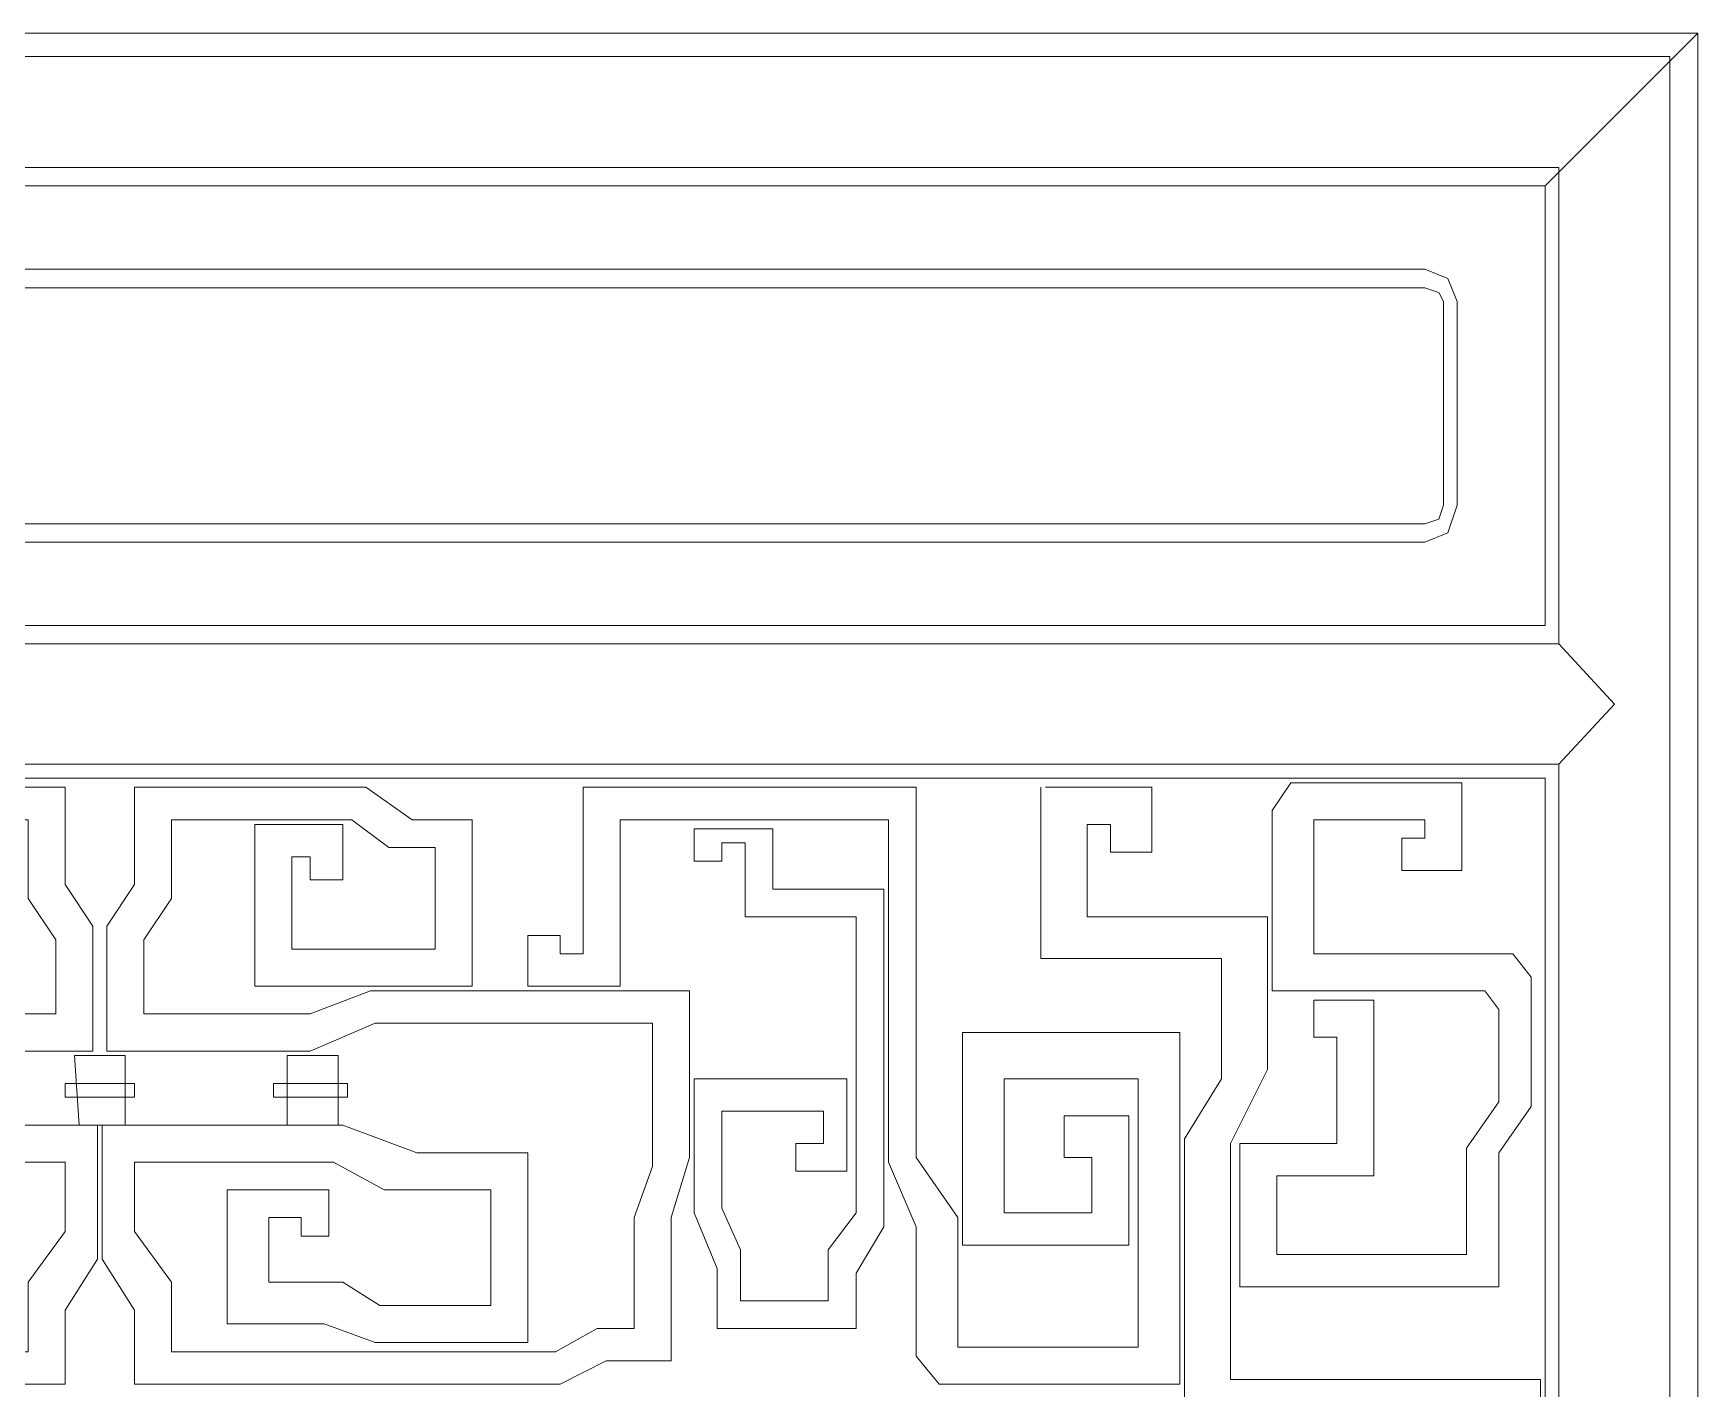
# Model space of a CAD drawing. Header units: centimetres. Extents: x -8.4 to 6.8, y -15.8 to 12.8.
# Drawn here: x -1.11 to 6.81, y 6.33 to 12.78 of the extents above; entities that cross this region are included whole.
import ezdxf

# ---------------------------------------------------------------- set-up
doc = ezdxf.new("R2010")
doc.units = ezdxf.units.CM
doc.header["$MEASUREMENT"] = 0
doc.layers.add('layer 1', color=7, linetype='Continuous')

msp = doc.modelspace()

# ---------------------------------------------------------------- linework, layer by layer
at = {"layer": 'layer 1', "color": 250, "lineweight": 0}
for points in [[(-8.38786, 12.7765), (-8.38786, 12.7765), (6.80927, 12.7765), (6.80927, 12.7765)], [(6.08351, 12.05074), (6.08351, 12.05074), (6.80927, 12.7765), (6.80927, 12.7765)], [(6.80927, -15.83616), (6.80927, -15.83616), (6.80927, 12.7765), (6.80927, 12.7765)], [(-8.25588, 12.66656), (-8.25588, 12.66656), (6.67729, 12.66656), (6.67729, 12.66656)], [(6.67729, -15.70418), (6.67729, -15.70418), (6.67729, 12.66656), (6.67729, 12.66656)], [(-7.72795, 12.13891), (-7.72795, 12.13891), (6.14936, 12.13891), (6.14936, 12.13891)], [(6.14936, 9.87346), (6.14936, 9.87346), (6.14936, 12.13891), (6.14936, 12.13891)], [(-7.6621, 12.05074), (-7.6621, 12.05074), (6.08351, 12.05074), (6.08351, 12.05074)], [(6.08351, 9.96135), (6.08351, 9.96135), (6.08351, 12.05074), (6.08351, 12.05074)], [(5.5115, 11.65507), (5.5115, 11.65507), (-7.09037, 11.65507), (-7.09037, 11.65507)], [(5.5115, 11.5669), (5.5115, 11.5669), (-7.09037, 11.5669), (-7.09037, 11.5669)], [(5.59967, 10.53337), (5.59967, 10.53337), (5.59967, 11.50105), (5.59967, 11.50105)], [(5.66552, 10.53337), (5.66552, 10.53337), (5.66552, 11.50105), (5.66552, 11.50105)], [(-7.09037, 10.44519), (-7.09037, 10.44519), (5.5115, 10.44519), (5.5115, 10.44519)], [(-7.09037, 10.3573), (-7.09037, 10.3573), (5.5115, 10.3573), (5.5115, 10.3573)], [(-7.6621, 9.96135), (-7.6621, 9.96135), (6.08351, 9.96135), (6.08351, 9.96135)], [(-7.72795, 9.87346), (-7.72795, 9.87346), (6.14936, 9.87346), (6.14936, 9.87346)], [(-7.72795, 9.30173), (-7.72795, 9.30173), (6.14936, 9.30173), (6.14936, 9.30173)], [(6.14936, -12.36111), (6.14936, -12.36111), (6.14936, 9.30173), (6.14936, 9.30173)], [(-7.6621, 9.2356), (-7.6621, 9.2356), (6.08351, 9.2356), (6.08351, 9.2356)], [(6.08351, -12.27321), (6.08351, -12.27321), (6.08351, 9.2356), (6.08351, 9.2356)], [(-0.66848, 7.91606), (-0.66848, 7.91606), (-0.9104, 7.91606), (-0.9104, 7.91606)], [(-0.9104, 7.91606), (-0.9104, 7.91606), (-0.88835, 7.58625), (-0.88835, 7.58625)], [(-0.66848, 7.58625), (-0.66848, 7.58625), (-0.66848, 7.91606), (-0.66848, 7.91606)], [(0.34329, 7.91606), (0.34329, 7.91606), (0.10137, 7.91606), (0.10137, 7.91606)], [(0.10137, 7.91606), (0.10137, 7.91606), (0.10137, 7.58625), (0.10137, 7.58625)], [(0.34329, 7.58625), (0.34329, 7.58625), (0.34329, 7.91606), (0.34329, 7.91606)], [(-0.88835, 7.58625), (-0.88835, 7.58625), (-0.66848, 7.58625), (-0.66848, 7.58625)], [(0.10137, 7.58625), (0.10137, 7.58625), (0.34329, 7.58625), (0.34329, 7.58625)]]:
    msp.add_open_spline(points, degree=3, dxfattribs=at)
for points, knots in [([(5.66552, 11.50105), (5.66552, 11.50105), (5.62172, 11.61099), (5.62172, 11.61099), (5.62172, 11.61099), (5.62172, 11.61099), (5.5115, 11.65507), (5.5115, 11.65507)], [0, 0, 0, 0, 0.5, 0.5, 0.5, 0.5, 1, 1, 1, 1]), ([(5.59967, 11.50105), (5.59967, 11.50105), (5.57763, 11.54485), (5.57763, 11.54485), (5.57763, 11.54485), (5.57763, 11.54485), (5.5115, 11.5669), (5.5115, 11.5669)], [0, 0, 0, 0, 0.5, 0.5, 0.5, 0.5, 1, 1, 1, 1]), ([(5.5115, 10.3573), (5.5115, 10.3573), (5.62172, 10.40139), (5.62172, 10.40139), (5.62172, 10.40139), (5.62172, 10.40139), (5.66552, 10.53337), (5.66552, 10.53337)], [0, 0, 0, 0, 0.5, 0.5, 0.5, 0.5, 1, 1, 1, 1]), ([(5.5115, 10.44519), (5.5115, 10.44519), (5.57763, 10.46724), (5.57763, 10.46724), (5.57763, 10.46724), (5.57763, 10.46724), (5.59967, 10.53337), (5.59967, 10.53337)], [0, 0, 0, 0, 0.5, 0.5, 0.5, 0.5, 1, 1, 1, 1]), ([(6.14936, 9.87346), (6.14936, 9.87346), (6.41333, 9.58774), (6.41333, 9.58774), (6.41333, 9.58774), (6.41333, 9.58774), (6.14936, 9.30173), (6.14936, 9.30173)], [0, 0, 0, 0, 0.5, 0.5, 0.5, 0.5, 1, 1, 1, 1]), ([(-1.89984, 7.41046), (-1.89984, 7.41046), (-2.14176, 7.27848), (-2.14176, 7.27848), (-2.14176, 7.27848), (-2.14176, 7.27848), (-2.64764, 7.27848), (-2.64764, 7.27848), (-2.64764, 7.27848), (-2.64764, 7.27848), (-2.64764, 6.7285), (-2.64764, 6.7285), (-2.64764, 6.7285), (-2.64764, 6.7285), (-2.12, 6.7285), (-2.12, 6.7285), (-2.12, 6.7285), (-2.12, 6.7285), (-1.94393, 6.83844), (-1.94393, 6.83844), (-1.94393, 6.83844), (-1.94393, 6.83844), (-1.59207, 6.83844), (-1.59207, 6.83844), (-1.59207, 6.83844), (-1.59207, 6.83844), (-1.59207, 7.14649), (-1.59207, 7.14649), (-1.59207, 7.14649), (-1.59207, 7.14649), (-1.74609, 7.14649), (-1.74609, 7.14649), (-1.74609, 7.14649), (-1.74609, 7.14649), (-1.74609, 7.05832), (-1.74609, 7.05832), (-1.74609, 7.05832), (-1.74609, 7.05832), (-1.87808, 7.05832), (-1.87808, 7.05832), (-1.87808, 7.05832), (-1.87808, 7.05832), (-1.87808, 7.27848), (-1.87808, 7.27848), (-1.87808, 7.27848), (-1.87808, 7.27848), (-1.39424, 7.27848), (-1.39424, 7.27848), (-1.39424, 7.27848), (-1.39424, 7.27848), (-1.39424, 6.64061), (-1.39424, 6.64061), (-1.39424, 6.64061), (-1.39424, 6.64061), (-1.85603, 6.64061), (-1.85603, 6.64061), (-1.85603, 6.64061), (-1.85603, 6.64061), (-2.09795, 6.55272), (-2.09795, 6.55272), (-2.09795, 6.55272), (-2.09795, 6.55272), (-2.82371, 6.55272), (-2.82371, 6.55272), (-2.82371, 6.55272), (-2.82371, 6.55272), (-2.82371, 7.45426), (-2.82371, 7.45426), (-2.82371, 7.45426), (-2.82371, 7.45426), (-2.29578, 7.45426), (-2.29578, 7.45426), (-2.29578, 7.45426), (-2.29578, 7.45426), (-1.94393, 7.58625), (-1.94393, 7.58625), (-1.94393, 7.58625), (-1.94393, 7.58625), (-0.80046, 7.58625), (-0.80046, 7.58625), (-0.80046, 7.58625), (-0.80046, 7.58625), (-0.80046, 6.94838), (-0.80046, 6.94838), (-0.80046, 6.94838), (-0.80046, 6.94838), (-0.9542, 6.70646), (-0.9542, 6.70646), (-0.9542, 6.70646), (-0.9542, 6.70646), (-0.9542, 6.3546), (-0.9542, 6.3546), (-0.9542, 6.3546), (-0.9542, 6.3546), (-2.97774, 6.3546), (-2.97774, 6.3546), (-2.97774, 6.3546), (-2.97774, 6.3546), (-3.19761, 6.46454), (-3.19761, 6.46454), (-3.19761, 6.46454), (-3.19761, 6.46454), (-3.50538, 6.46454), (-3.50538, 6.46454), (-3.50538, 6.46454), (-3.50538, 6.46454), (-3.50538, 7.14649), (-3.50538, 7.14649), (-3.50538, 7.14649), (-3.50538, 7.14649), (-3.59327, 7.43222), (-3.59327, 7.43222), (-3.59327, 7.43222), (-3.59327, 7.43222), (-3.59327, 8.22411), (-3.59327, 8.22411), (-3.59327, 8.22411), (-3.59327, 8.22411), (-2.07591, 8.22411), (-2.07591, 8.22411), (-2.07591, 8.22411), (-2.07591, 8.22411), (-1.76814, 8.11417), (-1.76814, 8.11417), (-1.76814, 8.11417), (-1.76814, 8.11417), (-0.99829, 8.11417), (-0.99829, 8.11417), (-0.99829, 8.11417), (-0.99829, 8.11417), (-0.99829, 8.46603), (-0.99829, 8.46603), (-0.99829, 8.46603), (-0.99829, 8.46603), (-1.13027, 8.66386), (-1.13027, 8.66386), (-1.13027, 8.66386), (-1.13027, 8.66386), (-1.13027, 9.03776), (-1.13027, 9.03776), (-1.13027, 9.03776), (-1.13027, 9.03776), (-1.98801, 9.03776), (-1.98801, 9.03776), (-1.98801, 9.03776), (-1.98801, 9.03776), (-2.1638, 8.90578), (-2.1638, 8.90578), (-2.1638, 8.90578), (-2.1638, 8.90578), (-2.38368, 8.90578), (-2.38368, 8.90578), (-2.38368, 8.90578), (-2.38368, 8.90578), (-2.38368, 8.42194), (-2.38368, 8.42194), (-2.38368, 8.42194), (-2.38368, 8.42194), (-1.70201, 8.42194), (-1.70201, 8.42194), (-1.70201, 8.42194), (-1.70201, 8.42194), (-1.70201, 8.86198), (-1.70201, 8.86198), (-1.70201, 8.86198), (-1.70201, 8.86198), (-1.7899, 8.86198), (-1.7899, 8.86198), (-1.7899, 8.86198), (-1.7899, 8.86198), (-1.7899, 8.75176), (-1.7899, 8.75176), (-1.7899, 8.75176), (-1.7899, 8.75176), (-1.94393, 8.75176), (-1.94393, 8.75176), (-1.94393, 8.75176), (-1.94393, 8.75176), (-1.94393, 9.01572), (-1.94393, 9.01572), (-1.94393, 9.01572), (-1.94393, 9.01572), (-1.52622, 9.01572), (-1.52622, 9.01572), (-1.52622, 9.01572), (-1.52622, 9.01572), (-1.52622, 8.24616), (-1.52622, 8.24616), (-1.52622, 8.24616), (-1.52622, 8.24616), (-2.55975, 8.24616), (-2.55975, 8.24616), (-2.55975, 8.24616), (-2.55975, 8.24616), (-2.55975, 9.03776), (-2.55975, 9.03776), (-2.55975, 9.03776), (-2.55975, 9.03776), (-2.27374, 9.03776), (-2.27374, 9.03776), (-2.27374, 9.03776), (-2.27374, 9.03776), (-2.05386, 9.19179), (-2.05386, 9.19179), (-2.05386, 9.19179), (-2.05386, 9.19179), (-0.9542, 9.19179), (-0.9542, 9.19179), (-0.9542, 9.19179), (-0.9542, 9.19179), (-0.9542, 8.72999), (-0.9542, 8.72999), (-0.9542, 8.72999), (-0.9542, 8.72999), (-0.82222, 8.53188), (-0.82222, 8.53188), (-0.82222, 8.53188), (-0.82222, 8.53188), (-0.82222, 7.9381), (-0.82222, 7.9381), (-0.82222, 7.9381), (-0.82222, 7.9381), (-1.7899, 7.9381), (-1.7899, 7.9381), (-1.7899, 7.9381), (-1.7899, 7.9381), (-2.09795, 8.07009), (-2.09795, 8.07009), (-2.09795, 8.07009), (-2.09795, 8.07009), (-3.41749, 8.07009), (-3.41749, 8.07009), (-3.41749, 8.07009), (-3.41749, 8.07009), (-3.41749, 7.38841), (-3.41749, 7.38841), (-3.41749, 7.38841), (-3.41749, 7.38841), (-3.32959, 7.14649), (-3.32959, 7.14649), (-3.32959, 7.14649), (-3.32959, 7.14649), (-3.32959, 6.61857), (-3.32959, 6.61857), (-3.32959, 6.61857), (-3.32959, 6.61857), (-3.13148, 6.61857), (-3.13148, 6.61857), (-3.13148, 6.61857), (-3.13148, 6.61857), (-2.95569, 6.50863), (-2.95569, 6.50863), (-2.95569, 6.50863), (-2.95569, 6.50863), (-1.13027, 6.50863), (-1.13027, 6.50863), (-1.13027, 6.50863), (-1.13027, 6.50863), (-1.13027, 6.83844), (-1.13027, 6.83844), (-1.13027, 6.83844), (-1.13027, 6.83844), (-0.9542, 7.08036), (-0.9542, 7.08036), (-0.9542, 7.08036), (-0.9542, 7.08036), (-0.9542, 7.41046), (-0.9542, 7.41046), (-0.9542, 7.41046), (-0.9542, 7.41046), (-1.89984, 7.41046), (-1.89984, 7.41046)], [0, 0, 0, 0, 0.0147059, 0.0147059, 0.0147059, 0.0147059, 0.0294118, 0.0294118, 0.0294118, 0.0294118, 0.0441176, 0.0441176, 0.0441176, 0.0441176, 0.0588235, 0.0588235, 0.0588235, 0.0588235, 0.0735294, 0.0735294, 0.0735294, 0.0735294, 0.0882353, 0.0882353, 0.0882353, 0.0882353, 0.1029412, 0.1029412, 0.1029412, 0.1029412, 0.1176471, 0.1176471, 0.1176471, 0.1176471, 0.1323529, 0.1323529, 0.1323529, 0.1323529, 0.1470588, 0.1470588, 0.1470588, 0.1470588, 0.1617647, 0.1617647, 0.1617647, 0.1617647, 0.1764706, 0.1764706, 0.1764706, 0.1764706, 0.1911765, 0.1911765, 0.1911765, 0.1911765, 0.2058824, 0.2058824, 0.2058824, 0.2058824, 0.2205882, 0.2205882, 0.2205882, 0.2205882, 0.2352941, 0.2352941, 0.2352941, 0.2352941, 0.25, 0.25, 0.25, 0.25, 0.2647059, 0.2647059, 0.2647059, 0.2647059, 0.2794118, 0.2794118, 0.2794118, 0.2794118, 0.2941176, 0.2941176, 0.2941176, 0.2941176, 0.3088235, 0.3088235, 0.3088235, 0.3088235, 0.3235294, 0.3235294, 0.3235294, 0.3235294, 0.3382353, 0.3382353, 0.3382353, 0.3382353, 0.3529412, 0.3529412, 0.3529412, 0.3529412, 0.3676471, 0.3676471, 0.3676471, 0.3676471, 0.3823529, 0.3823529, 0.3823529, 0.3823529, 0.3970588, 0.3970588, 0.3970588, 0.3970588, 0.4117647, 0.4117647, 0.4117647, 0.4117647, 0.4264706, 0.4264706, 0.4264706, 0.4264706, 0.4411765, 0.4411765, 0.4411765, 0.4411765, 0.4558824, 0.4558824, 0.4558824, 0.4558824, 0.4705882, 0.4705882, 0.4705882, 0.4705882, 0.4852941, 0.4852941, 0.4852941, 0.4852941, 0.5, 0.5, 0.5, 0.5, 0.5147059, 0.5147059, 0.5147059, 0.5147059, 0.5294118, 0.5294118, 0.5294118, 0.5294118, 0.5441176, 0.5441176, 0.5441176, 0.5441176, 0.5588235, 0.5588235, 0.5588235, 0.5588235, 0.5735294, 0.5735294, 0.5735294, 0.5735294, 0.5882353, 0.5882353, 0.5882353, 0.5882353, 0.6029412, 0.6029412, 0.6029412, 0.6029412, 0.6176471, 0.6176471, 0.6176471, 0.6176471, 0.6323529, 0.6323529, 0.6323529, 0.6323529, 0.6470588, 0.6470588, 0.6470588, 0.6470588, 0.6617647, 0.6617647, 0.6617647, 0.6617647, 0.6764706, 0.6764706, 0.6764706, 0.6764706, 0.6911765, 0.6911765, 0.6911765, 0.6911765, 0.7058824, 0.7058824, 0.7058824, 0.7058824, 0.7205882, 0.7205882, 0.7205882, 0.7205882, 0.7352941, 0.7352941, 0.7352941, 0.7352941, 0.75, 0.75, 0.75, 0.75, 0.7647059, 0.7647059, 0.7647059, 0.7647059, 0.7794118, 0.7794118, 0.7794118, 0.7794118, 0.7941176, 0.7941176, 0.7941176, 0.7941176, 0.8088235, 0.8088235, 0.8088235, 0.8088235, 0.8235294, 0.8235294, 0.8235294, 0.8235294, 0.8382353, 0.8382353, 0.8382353, 0.8382353, 0.8529412, 0.8529412, 0.8529412, 0.8529412, 0.8676471, 0.8676471, 0.8676471, 0.8676471, 0.8823529, 0.8823529, 0.8823529, 0.8823529, 0.8970588, 0.8970588, 0.8970588, 0.8970588, 0.9117647, 0.9117647, 0.9117647, 0.9117647, 0.9264706, 0.9264706, 0.9264706, 0.9264706, 0.9411765, 0.9411765, 0.9411765, 0.9411765, 0.9558824, 0.9558824, 0.9558824, 0.9558824, 0.9705882, 0.9705882, 0.9705882, 0.9705882, 0.9852941, 0.9852941, 0.9852941, 0.9852941, 1, 1, 1, 1]), ([(0.32125, 7.41046), (0.32125, 7.41046), (0.56317, 7.27848), (0.56317, 7.27848), (0.56317, 7.27848), (0.56317, 7.27848), (1.06905, 7.27848), (1.06905, 7.27848), (1.06905, 7.27848), (1.06905, 7.27848), (1.06905, 6.7285), (1.06905, 6.7285), (1.06905, 6.7285), (1.06905, 6.7285), (0.54112, 6.7285), (0.54112, 6.7285), (0.54112, 6.7285), (0.54112, 6.7285), (0.36533, 6.83844), (0.36533, 6.83844), (0.36533, 6.83844), (0.36533, 6.83844), (0.01348, 6.83844), (0.01348, 6.83844), (0.01348, 6.83844), (0.01348, 6.83844), (0.01348, 7.14649), (0.01348, 7.14649), (0.01348, 7.14649), (0.01348, 7.14649), (0.1675, 7.14649), (0.1675, 7.14649), (0.1675, 7.14649), (0.1675, 7.14649), (0.1675, 7.05832), (0.1675, 7.05832), (0.1675, 7.05832), (0.1675, 7.05832), (0.2992, 7.05832), (0.2992, 7.05832), (0.2992, 7.05832), (0.2992, 7.05832), (0.2992, 7.27848), (0.2992, 7.27848), (0.2992, 7.27848), (0.2992, 7.27848), (-0.18464, 7.27848), (-0.18464, 7.27848), (-0.18464, 7.27848), (-0.18464, 7.27848), (-0.18464, 6.64061), (-0.18464, 6.64061), (-0.18464, 6.64061), (-0.18464, 6.64061), (0.27744, 6.64061), (0.27744, 6.64061), (0.27744, 6.64061), (0.27744, 6.64061), (0.51936, 6.55272), (0.51936, 6.55272), (0.51936, 6.55272), (0.51936, 6.55272), (1.24512, 6.55272), (1.24512, 6.55272), (1.24512, 6.55272), (1.24512, 6.55272), (1.24512, 7.45426), (1.24512, 7.45426), (1.24512, 7.45426), (1.24512, 7.45426), (0.71719, 7.45426), (0.71719, 7.45426), (0.71719, 7.45426), (0.71719, 7.45426), (0.36533, 7.58625), (0.36533, 7.58625), (0.36533, 7.58625), (0.36533, 7.58625), (-0.77842, 7.58625), (-0.77842, 7.58625), (-0.77842, 7.58625), (-0.77842, 7.58625), (-0.77842, 6.94838), (-0.77842, 6.94838), (-0.77842, 6.94838), (-0.77842, 6.94838), (-0.62439, 6.70646), (-0.62439, 6.70646), (-0.62439, 6.70646), (-0.62439, 6.70646), (-0.62439, 6.3546), (-0.62439, 6.3546), (-0.62439, 6.3546), (-0.62439, 6.3546), (1.39886, 6.3546), (1.39886, 6.3546), (1.39886, 6.3546), (1.39886, 6.3546), (1.61902, 6.46454), (1.61902, 6.46454), (1.61902, 6.46454), (1.61902, 6.46454), (1.92679, 6.46454), (1.92679, 6.46454), (1.92679, 6.46454), (1.92679, 6.46454), (1.92679, 7.14649), (1.92679, 7.14649), (1.92679, 7.14649), (1.92679, 7.14649), (2.01468, 7.43222), (2.01468, 7.43222), (2.01468, 7.43222), (2.01468, 7.43222), (2.01468, 8.22411), (2.01468, 8.22411), (2.01468, 8.22411), (2.01468, 8.22411), (0.49732, 8.22411), (0.49732, 8.22411), (0.49732, 8.22411), (0.49732, 8.22411), (0.21131, 8.11417), (0.21131, 8.11417), (0.21131, 8.11417), (0.21131, 8.11417), (-0.5803, 8.11417), (-0.5803, 8.11417), (-0.5803, 8.11417), (-0.5803, 8.11417), (-0.5803, 8.46603), (-0.5803, 8.46603), (-0.5803, 8.46603), (-0.5803, 8.46603), (-0.44832, 8.66386), (-0.44832, 8.66386), (-0.44832, 8.66386), (-0.44832, 8.66386), (-0.44832, 9.03776), (-0.44832, 9.03776), (-0.44832, 9.03776), (-0.44832, 9.03776), (0.40942, 9.03776), (0.40942, 9.03776), (0.40942, 9.03776), (0.40942, 9.03776), (0.58521, 8.90578), (0.58521, 8.90578), (0.58521, 8.90578), (0.58521, 8.90578), (0.80508, 8.90578), (0.80508, 8.90578), (0.80508, 8.90578), (0.80508, 8.90578), (0.80508, 8.42194), (0.80508, 8.42194), (0.80508, 8.42194), (0.80508, 8.42194), (0.12341, 8.42194), (0.12341, 8.42194), (0.12341, 8.42194), (0.12341, 8.42194), (0.12341, 8.86198), (0.12341, 8.86198), (0.12341, 8.86198), (0.12341, 8.86198), (0.21131, 8.86198), (0.21131, 8.86198), (0.21131, 8.86198), (0.21131, 8.86198), (0.21131, 8.75176), (0.21131, 8.75176), (0.21131, 8.75176), (0.21131, 8.75176), (0.36533, 8.75176), (0.36533, 8.75176), (0.36533, 8.75176), (0.36533, 8.75176), (0.36533, 9.01572), (0.36533, 9.01572), (0.36533, 9.01572), (0.36533, 9.01572), (-0.05266, 9.01572), (-0.05266, 9.01572), (-0.05266, 9.01572), (-0.05266, 9.01572), (-0.05266, 8.24616), (-0.05266, 8.24616), (-0.05266, 8.24616), (-0.05266, 8.24616), (0.98115, 8.24616), (0.98115, 8.24616), (0.98115, 8.24616), (0.98115, 8.24616), (0.98115, 9.03776), (0.98115, 9.03776), (0.98115, 9.03776), (0.98115, 9.03776), (0.69515, 9.03776), (0.69515, 9.03776), (0.69515, 9.03776), (0.69515, 9.03776), (0.47527, 9.19179), (0.47527, 9.19179), (0.47527, 9.19179), (0.47527, 9.19179), (-0.62439, 9.19179), (-0.62439, 9.19179), (-0.62439, 9.19179), (-0.62439, 9.19179), (-0.62439, 8.72999), (-0.62439, 8.72999), (-0.62439, 8.72999), (-0.62439, 8.72999), (-0.75637, 8.53188), (-0.75637, 8.53188), (-0.75637, 8.53188), (-0.75637, 8.53188), (-0.75637, 7.9381), (-0.75637, 7.9381), (-0.75637, 7.9381), (-0.75637, 7.9381), (0.21131, 7.9381), (0.21131, 7.9381), (0.21131, 7.9381), (0.21131, 7.9381), (0.51936, 8.07009), (0.51936, 8.07009), (0.51936, 8.07009), (0.51936, 8.07009), (1.8389, 8.07009), (1.8389, 8.07009), (1.8389, 8.07009), (1.8389, 8.07009), (1.8389, 7.38841), (1.8389, 7.38841), (1.8389, 7.38841), (1.8389, 7.38841), (1.75072, 7.14649), (1.75072, 7.14649), (1.75072, 7.14649), (1.75072, 7.14649), (1.75072, 6.61857), (1.75072, 6.61857), (1.75072, 6.61857), (1.75072, 6.61857), (1.57493, 6.61857), (1.57493, 6.61857), (1.57493, 6.61857), (1.57493, 6.61857), (1.3771, 6.50863), (1.3771, 6.50863), (1.3771, 6.50863), (1.3771, 6.50863), (-0.44832, 6.50863), (-0.44832, 6.50863), (-0.44832, 6.50863), (-0.44832, 6.50863), (-0.44832, 6.83844), (-0.44832, 6.83844), (-0.44832, 6.83844), (-0.44832, 6.83844), (-0.62439, 7.08036), (-0.62439, 7.08036), (-0.62439, 7.08036), (-0.62439, 7.08036), (-0.62439, 7.41046), (-0.62439, 7.41046), (-0.62439, 7.41046), (-0.62439, 7.41046), (0.32125, 7.41046), (0.32125, 7.41046)], [0, 0, 0, 0, 0.0147059, 0.0147059, 0.0147059, 0.0147059, 0.0294118, 0.0294118, 0.0294118, 0.0294118, 0.0441176, 0.0441176, 0.0441176, 0.0441176, 0.0588235, 0.0588235, 0.0588235, 0.0588235, 0.0735294, 0.0735294, 0.0735294, 0.0735294, 0.0882353, 0.0882353, 0.0882353, 0.0882353, 0.1029412, 0.1029412, 0.1029412, 0.1029412, 0.1176471, 0.1176471, 0.1176471, 0.1176471, 0.1323529, 0.1323529, 0.1323529, 0.1323529, 0.1470588, 0.1470588, 0.1470588, 0.1470588, 0.1617647, 0.1617647, 0.1617647, 0.1617647, 0.1764706, 0.1764706, 0.1764706, 0.1764706, 0.1911765, 0.1911765, 0.1911765, 0.1911765, 0.2058824, 0.2058824, 0.2058824, 0.2058824, 0.2205882, 0.2205882, 0.2205882, 0.2205882, 0.2352941, 0.2352941, 0.2352941, 0.2352941, 0.25, 0.25, 0.25, 0.25, 0.2647059, 0.2647059, 0.2647059, 0.2647059, 0.2794118, 0.2794118, 0.2794118, 0.2794118, 0.2941176, 0.2941176, 0.2941176, 0.2941176, 0.3088235, 0.3088235, 0.3088235, 0.3088235, 0.3235294, 0.3235294, 0.3235294, 0.3235294, 0.3382353, 0.3382353, 0.3382353, 0.3382353, 0.3529412, 0.3529412, 0.3529412, 0.3529412, 0.3676471, 0.3676471, 0.3676471, 0.3676471, 0.3823529, 0.3823529, 0.3823529, 0.3823529, 0.3970588, 0.3970588, 0.3970588, 0.3970588, 0.4117647, 0.4117647, 0.4117647, 0.4117647, 0.4264706, 0.4264706, 0.4264706, 0.4264706, 0.4411765, 0.4411765, 0.4411765, 0.4411765, 0.4558824, 0.4558824, 0.4558824, 0.4558824, 0.4705882, 0.4705882, 0.4705882, 0.4705882, 0.4852941, 0.4852941, 0.4852941, 0.4852941, 0.5, 0.5, 0.5, 0.5, 0.5147059, 0.5147059, 0.5147059, 0.5147059, 0.5294118, 0.5294118, 0.5294118, 0.5294118, 0.5441176, 0.5441176, 0.5441176, 0.5441176, 0.5588235, 0.5588235, 0.5588235, 0.5588235, 0.5735294, 0.5735294, 0.5735294, 0.5735294, 0.5882353, 0.5882353, 0.5882353, 0.5882353, 0.6029412, 0.6029412, 0.6029412, 0.6029412, 0.6176471, 0.6176471, 0.6176471, 0.6176471, 0.6323529, 0.6323529, 0.6323529, 0.6323529, 0.6470588, 0.6470588, 0.6470588, 0.6470588, 0.6617647, 0.6617647, 0.6617647, 0.6617647, 0.6764706, 0.6764706, 0.6764706, 0.6764706, 0.6911765, 0.6911765, 0.6911765, 0.6911765, 0.7058824, 0.7058824, 0.7058824, 0.7058824, 0.7205882, 0.7205882, 0.7205882, 0.7205882, 0.7352941, 0.7352941, 0.7352941, 0.7352941, 0.75, 0.75, 0.75, 0.75, 0.7647059, 0.7647059, 0.7647059, 0.7647059, 0.7794118, 0.7794118, 0.7794118, 0.7794118, 0.7941176, 0.7941176, 0.7941176, 0.7941176, 0.8088235, 0.8088235, 0.8088235, 0.8088235, 0.8235294, 0.8235294, 0.8235294, 0.8235294, 0.8382353, 0.8382353, 0.8382353, 0.8382353, 0.8529412, 0.8529412, 0.8529412, 0.8529412, 0.8676471, 0.8676471, 0.8676471, 0.8676471, 0.8823529, 0.8823529, 0.8823529, 0.8823529, 0.8970588, 0.8970588, 0.8970588, 0.8970588, 0.9117647, 0.9117647, 0.9117647, 0.9117647, 0.9264706, 0.9264706, 0.9264706, 0.9264706, 0.9411765, 0.9411765, 0.9411765, 0.9411765, 0.9558824, 0.9558824, 0.9558824, 0.9558824, 0.9705882, 0.9705882, 0.9705882, 0.9705882, 0.9852941, 0.9852941, 0.9852941, 0.9852941, 1, 1, 1, 1]), ([(1.24512, 8.48807), (1.24512, 8.48807), (1.24512, 8.24616), (1.24512, 8.24616), (1.24512, 8.24616), (1.24512, 8.24616), (1.68487, 8.24616), (1.68487, 8.24616), (1.68487, 8.24616), (1.68487, 8.24616), (1.68487, 9.03776), (1.68487, 9.03776), (1.68487, 9.03776), (1.68487, 9.03776), (2.96032, 9.03776), (2.96032, 9.03776), (2.96032, 9.03776), (2.96032, 9.03776), (2.96032, 7.41046), (2.96032, 7.41046), (2.96032, 7.41046), (2.96032, 7.41046), (3.0923, 7.10241), (3.0923, 7.10241), (3.0923, 7.10241), (3.0923, 7.10241), (3.0923, 6.48659), (3.0923, 6.48659), (3.0923, 6.48659), (3.0923, 6.48659), (3.20224, 6.3546), (3.20224, 6.3546), (3.20224, 6.3546), (3.20224, 6.3546), (4.34599, 6.3546), (4.34599, 6.3546), (4.34599, 6.3546), (4.34599, 6.3546), (4.34599, 8.026), (4.34599, 8.026), (4.34599, 8.026), (4.34599, 8.026), (3.31246, 8.026), (3.31246, 8.026), (3.31246, 8.026), (3.31246, 8.026), (3.31246, 7.01451), (3.31246, 7.01451), (3.31246, 7.01451), (3.31246, 7.01451), (4.10407, 7.01451), (4.10407, 7.01451), (4.10407, 7.01451), (4.10407, 7.01451), (4.10407, 7.63033), (4.10407, 7.63033), (4.10407, 7.63033), (4.10407, 7.63033), (3.7963, 7.63033), (3.7963, 7.63033), (3.7963, 7.63033), (3.7963, 7.63033), (3.7963, 7.43222), (3.7963, 7.43222), (3.7963, 7.43222), (3.7963, 7.43222), (3.928, 7.43222), (3.928, 7.43222), (3.928, 7.43222), (3.928, 7.43222), (3.928, 7.16854), (3.928, 7.16854), (3.928, 7.16854), (3.928, 7.16854), (3.51029, 7.16854), (3.51029, 7.16854), (3.51029, 7.16854), (3.51029, 7.16854), (3.51029, 7.80612), (3.51029, 7.80612), (3.51029, 7.80612), (3.51029, 7.80612), (4.14815, 7.80612), (4.14815, 7.80612), (4.14815, 7.80612), (4.14815, 7.80612), (4.14815, 6.53067), (4.14815, 6.53067), (4.14815, 6.53067), (4.14815, 6.53067), (3.29041, 6.53067), (3.29041, 6.53067), (3.29041, 6.53067), (3.29041, 6.53067), (3.29041, 7.14649), (3.29041, 7.14649), (3.29041, 7.14649), (3.29041, 7.14649), (3.0923, 7.43222), (3.0923, 7.43222), (3.0923, 7.43222), (3.0923, 7.43222), (3.0923, 9.19179), (3.0923, 9.19179), (3.0923, 9.19179), (3.0923, 9.19179), (1.5088, 9.19179), (1.5088, 9.19179), (1.5088, 9.19179), (1.5088, 9.19179), (1.5088, 8.3999), (1.5088, 8.3999), (1.5088, 8.3999), (1.5088, 8.3999), (1.39886, 8.3999), (1.39886, 8.3999), (1.39886, 8.3999), (1.39886, 8.3999), (1.39886, 8.48807), (1.39886, 8.48807), (1.39886, 8.48807), (1.39886, 8.48807), (1.24512, 8.48807), (1.24512, 8.48807)], [0, 0, 0, 0, 0.0322581, 0.0322581, 0.0322581, 0.0322581, 0.0645161, 0.0645161, 0.0645161, 0.0645161, 0.0967742, 0.0967742, 0.0967742, 0.0967742, 0.1290323, 0.1290323, 0.1290323, 0.1290323, 0.1612903, 0.1612903, 0.1612903, 0.1612903, 0.1935484, 0.1935484, 0.1935484, 0.1935484, 0.2258065, 0.2258065, 0.2258065, 0.2258065, 0.2580645, 0.2580645, 0.2580645, 0.2580645, 0.2903226, 0.2903226, 0.2903226, 0.2903226, 0.3225806, 0.3225806, 0.3225806, 0.3225806, 0.3548387, 0.3548387, 0.3548387, 0.3548387, 0.3870968, 0.3870968, 0.3870968, 0.3870968, 0.4193548, 0.4193548, 0.4193548, 0.4193548, 0.4516129, 0.4516129, 0.4516129, 0.4516129, 0.483871, 0.483871, 0.483871, 0.483871, 0.516129, 0.516129, 0.516129, 0.516129, 0.5483871, 0.5483871, 0.5483871, 0.5483871, 0.5806452, 0.5806452, 0.5806452, 0.5806452, 0.6129032, 0.6129032, 0.6129032, 0.6129032, 0.6451613, 0.6451613, 0.6451613, 0.6451613, 0.6774194, 0.6774194, 0.6774194, 0.6774194, 0.7096774, 0.7096774, 0.7096774, 0.7096774, 0.7419355, 0.7419355, 0.7419355, 0.7419355, 0.7741935, 0.7741935, 0.7741935, 0.7741935, 0.8064516, 0.8064516, 0.8064516, 0.8064516, 0.8387097, 0.8387097, 0.8387097, 0.8387097, 0.8709677, 0.8709677, 0.8709677, 0.8709677, 0.9032258, 0.9032258, 0.9032258, 0.9032258, 0.9354839, 0.9354839, 0.9354839, 0.9354839, 0.9677419, 0.9677419, 0.9677419, 0.9677419, 1, 1, 1, 1]), ([(3.68608, 9.19179), (3.68608, 9.19179), (3.68608, 8.37814), (3.68608, 8.37814), (3.68608, 8.37814), (3.68608, 8.37814), (4.54382, 8.37814), (4.54382, 8.37814), (4.54382, 8.37814), (4.54382, 8.37814), (4.54382, 7.80612), (4.54382, 7.80612), (4.54382, 7.80612), (4.54382, 7.80612), (4.36803, 7.5204), (4.36803, 7.5204), (4.36803, 7.5204), (4.36803, 7.5204), (4.36803, 6.17882), (4.36803, 6.17882), (4.36803, 6.17882), (4.36803, 6.17882), (5.86364, 6.17882), (5.86364, 6.17882), (5.86364, 6.17882), (5.86364, 6.17882), (5.86364, 5.91485), (5.86364, 5.91485), (5.86364, 5.91485), (5.86364, 5.91485), (5.73165, 5.67293), (5.73165, 5.67293), (5.73165, 5.67293), (5.73165, 5.67293), (5.73165, 5.32107), (5.73165, 5.32107), (5.73165, 5.32107), (5.73165, 5.32107), (5.59967, 5.32107), (5.59967, 5.32107), (5.59967, 5.32107), (5.59967, 5.32107), (5.59967, 5.54095), (5.59967, 5.54095), (5.59967, 5.54095), (5.59967, 5.54095), (5.3798, 5.54095), (5.3798, 5.54095), (5.3798, 5.54095), (5.3798, 5.54095), (5.3798, 5.07916), (5.3798, 5.07916), (5.3798, 5.07916), (5.3798, 5.07916), (5.92949, 5.07916), (5.92949, 5.07916), (5.92949, 5.07916), (5.92949, 5.07916), (5.92949, 5.6068), (5.92949, 5.6068), (5.92949, 5.6068), (5.92949, 5.6068), (6.06147, 5.91485), (6.06147, 5.91485), (6.06147, 5.91485), (6.06147, 5.91485), (6.06147, 6.37665), (6.06147, 6.37665), (6.06147, 6.37665), (6.06147, 6.37665), (4.58791, 6.37665), (4.58791, 6.37665), (4.58791, 6.37665), (4.58791, 6.37665), (4.58791, 7.49835), (4.58791, 7.49835), (4.58791, 7.49835), (4.58791, 7.49835), (4.76398, 7.85021), (4.76398, 7.85021), (4.76398, 7.85021), (4.76398, 7.85021), (4.76398, 8.57597), (4.76398, 8.57597), (4.76398, 8.57597), (4.76398, 8.57597), (3.90624, 8.57597), (3.90624, 8.57597), (3.90624, 8.57597), (3.90624, 8.57597), (3.90624, 9.01572), (3.90624, 9.01572), (3.90624, 9.01572), (3.90624, 9.01572), (4.01617, 9.01572), (4.01617, 9.01572), (4.01617, 9.01572), (4.01617, 9.01572), (4.01617, 8.88374), (4.01617, 8.88374), (4.01617, 8.88374), (4.01617, 8.88374), (4.214, 8.88374), (4.214, 8.88374), (4.214, 8.88374), (4.214, 8.88374), (4.214, 9.19179), (4.214, 9.19179), (4.214, 9.19179), (4.214, 9.19179), (3.70812, 9.19179), (3.70812, 9.19179)], [0, 0, 0, 0, 0.0357143, 0.0357143, 0.0357143, 0.0357143, 0.0714286, 0.0714286, 0.0714286, 0.0714286, 0.1071429, 0.1071429, 0.1071429, 0.1071429, 0.1428571, 0.1428571, 0.1428571, 0.1428571, 0.1785714, 0.1785714, 0.1785714, 0.1785714, 0.2142857, 0.2142857, 0.2142857, 0.2142857, 0.25, 0.25, 0.25, 0.25, 0.2857143, 0.2857143, 0.2857143, 0.2857143, 0.3214286, 0.3214286, 0.3214286, 0.3214286, 0.3571429, 0.3571429, 0.3571429, 0.3571429, 0.3928571, 0.3928571, 0.3928571, 0.3928571, 0.4285714, 0.4285714, 0.4285714, 0.4285714, 0.4642857, 0.4642857, 0.4642857, 0.4642857, 0.5, 0.5, 0.5, 0.5, 0.5357143, 0.5357143, 0.5357143, 0.5357143, 0.5714286, 0.5714286, 0.5714286, 0.5714286, 0.6071429, 0.6071429, 0.6071429, 0.6071429, 0.6428571, 0.6428571, 0.6428571, 0.6428571, 0.6785714, 0.6785714, 0.6785714, 0.6785714, 0.7142857, 0.7142857, 0.7142857, 0.7142857, 0.75, 0.75, 0.75, 0.75, 0.7857143, 0.7857143, 0.7857143, 0.7857143, 0.8214286, 0.8214286, 0.8214286, 0.8214286, 0.8571429, 0.8571429, 0.8571429, 0.8571429, 0.8928571, 0.8928571, 0.8928571, 0.8928571, 0.9285714, 0.9285714, 0.9285714, 0.9285714, 0.9642857, 0.9642857, 0.9642857, 0.9642857, 1, 1, 1, 1]), ([(4.63199, 7.49835), (4.63199, 7.49835), (4.63199, 6.8164), (4.63199, 6.8164), (4.63199, 6.8164), (4.63199, 6.8164), (5.86364, 6.8164), (5.86364, 6.8164), (5.86364, 6.8164), (5.86364, 6.8164), (5.86364, 7.45426), (5.86364, 7.45426), (5.86364, 7.45426), (5.86364, 7.45426), (6.01738, 7.67414), (6.01738, 7.67414), (6.01738, 7.67414), (6.01738, 7.67414), (6.01738, 8.28996), (6.01738, 8.28996), (6.01738, 8.28996), (6.01738, 8.28996), (5.92949, 8.3999), (5.92949, 8.3999), (5.92949, 8.3999), (5.92949, 8.3999), (4.98385, 8.3999), (4.98385, 8.3999), (4.98385, 8.3999), (4.98385, 8.3999), (4.98385, 9.03776), (4.98385, 9.03776), (4.98385, 9.03776), (4.98385, 9.03776), (5.5115, 9.03776), (5.5115, 9.03776), (5.5115, 9.03776), (5.5115, 9.03776), (5.5115, 8.94987), (5.5115, 8.94987), (5.5115, 8.94987), (5.5115, 8.94987), (5.40156, 8.94987), (5.40156, 8.94987), (5.40156, 8.94987), (5.40156, 8.94987), (5.40156, 8.79584), (5.40156, 8.79584), (5.40156, 8.79584), (5.40156, 8.79584), (5.68757, 8.79584), (5.68757, 8.79584), (5.68757, 8.79584), (5.68757, 8.79584), (5.68757, 9.21383), (5.68757, 9.21383), (5.68757, 9.21383), (5.68757, 9.21383), (4.87391, 9.21383), (4.87391, 9.21383), (4.87391, 9.21383), (4.87391, 9.21383), (4.78574, 9.08185), (4.78574, 9.08185), (4.78574, 9.08185), (4.78574, 9.08185), (4.78574, 8.22411), (4.78574, 8.22411), (4.78574, 8.22411), (4.78574, 8.22411), (5.7975, 8.22411), (5.7975, 8.22411), (5.7975, 8.22411), (5.7975, 8.22411), (5.86364, 8.13622), (5.86364, 8.13622), (5.86364, 8.13622), (5.86364, 8.13622), (5.86364, 7.69618), (5.86364, 7.69618), (5.86364, 7.69618), (5.86364, 7.69618), (5.70961, 7.47631), (5.70961, 7.47631), (5.70961, 7.47631), (5.70961, 7.47631), (5.70961, 6.97042), (5.70961, 6.97042), (5.70961, 6.97042), (5.70961, 6.97042), (4.80778, 6.97042), (4.80778, 6.97042), (4.80778, 6.97042), (4.80778, 6.97042), (4.80778, 7.34433), (4.80778, 7.34433), (4.80778, 7.34433), (4.80778, 7.34433), (5.26958, 7.34433), (5.26958, 7.34433), (5.26958, 7.34433), (5.26958, 7.34433), (5.26958, 8.18002), (5.26958, 8.18002), (5.26958, 8.18002), (5.26958, 8.18002), (4.98385, 8.18002), (4.98385, 8.18002), (4.98385, 8.18002), (4.98385, 8.18002), (4.98385, 8.00424), (4.98385, 8.00424), (4.98385, 8.00424), (4.98385, 8.00424), (5.09379, 8.00424), (5.09379, 8.00424), (5.09379, 8.00424), (5.09379, 8.00424), (5.09379, 7.49835), (5.09379, 7.49835), (5.09379, 7.49835), (5.09379, 7.49835), (4.63199, 7.49835), (4.63199, 7.49835)], [0, 0, 0, 0, 0.0322581, 0.0322581, 0.0322581, 0.0322581, 0.0645161, 0.0645161, 0.0645161, 0.0645161, 0.0967742, 0.0967742, 0.0967742, 0.0967742, 0.1290323, 0.1290323, 0.1290323, 0.1290323, 0.1612903, 0.1612903, 0.1612903, 0.1612903, 0.1935484, 0.1935484, 0.1935484, 0.1935484, 0.2258065, 0.2258065, 0.2258065, 0.2258065, 0.2580645, 0.2580645, 0.2580645, 0.2580645, 0.2903226, 0.2903226, 0.2903226, 0.2903226, 0.3225806, 0.3225806, 0.3225806, 0.3225806, 0.3548387, 0.3548387, 0.3548387, 0.3548387, 0.3870968, 0.3870968, 0.3870968, 0.3870968, 0.4193548, 0.4193548, 0.4193548, 0.4193548, 0.4516129, 0.4516129, 0.4516129, 0.4516129, 0.483871, 0.483871, 0.483871, 0.483871, 0.516129, 0.516129, 0.516129, 0.516129, 0.5483871, 0.5483871, 0.5483871, 0.5483871, 0.5806452, 0.5806452, 0.5806452, 0.5806452, 0.6129032, 0.6129032, 0.6129032, 0.6129032, 0.6451613, 0.6451613, 0.6451613, 0.6451613, 0.6774194, 0.6774194, 0.6774194, 0.6774194, 0.7096774, 0.7096774, 0.7096774, 0.7096774, 0.7419355, 0.7419355, 0.7419355, 0.7419355, 0.7741935, 0.7741935, 0.7741935, 0.7741935, 0.8064516, 0.8064516, 0.8064516, 0.8064516, 0.8387097, 0.8387097, 0.8387097, 0.8387097, 0.8709677, 0.8709677, 0.8709677, 0.8709677, 0.9032258, 0.9032258, 0.9032258, 0.9032258, 0.9354839, 0.9354839, 0.9354839, 0.9354839, 0.9677419, 0.9677419, 0.9677419, 0.9677419, 1, 1, 1, 1]), ([(2.03673, 8.99368), (2.03673, 8.99368), (2.03673, 8.83993), (2.03673, 8.83993), (2.03673, 8.83993), (2.03673, 8.83993), (2.16871, 8.83993), (2.16871, 8.83993), (2.16871, 8.83993), (2.16871, 8.83993), (2.16871, 8.92783), (2.16871, 8.92783), (2.16871, 8.92783), (2.16871, 8.92783), (2.27865, 8.92783), (2.27865, 8.92783), (2.27865, 8.92783), (2.27865, 8.92783), (2.27865, 8.57597), (2.27865, 8.57597), (2.27865, 8.57597), (2.27865, 8.57597), (2.80657, 8.57597), (2.80657, 8.57597), (2.80657, 8.57597), (2.80657, 8.57597), (2.80657, 7.16854), (2.80657, 7.16854), (2.80657, 7.16854), (2.80657, 7.16854), (2.67459, 6.99247), (2.67459, 6.99247), (2.67459, 6.99247), (2.67459, 6.99247), (2.67459, 6.75055), (2.67459, 6.75055), (2.67459, 6.75055), (2.67459, 6.75055), (2.2566, 6.75055), (2.2566, 6.75055), (2.2566, 6.75055), (2.2566, 6.75055), (2.2566, 6.99247), (2.2566, 6.99247), (2.2566, 6.99247), (2.2566, 6.99247), (2.16871, 7.1903), (2.16871, 7.1903), (2.16871, 7.1903), (2.16871, 7.1903), (2.16871, 7.65238), (2.16871, 7.65238), (2.16871, 7.65238), (2.16871, 7.65238), (2.65255, 7.65238), (2.65255, 7.65238), (2.65255, 7.65238), (2.65255, 7.65238), (2.65255, 7.49835), (2.65255, 7.49835), (2.65255, 7.49835), (2.65255, 7.49835), (2.52057, 7.49835), (2.52057, 7.49835), (2.52057, 7.49835), (2.52057, 7.49835), (2.52057, 7.36637), (2.52057, 7.36637), (2.52057, 7.36637), (2.52057, 7.36637), (2.76249, 7.36637), (2.76249, 7.36637), (2.76249, 7.36637), (2.76249, 7.36637), (2.76249, 7.80612), (2.76249, 7.80612), (2.76249, 7.80612), (2.76249, 7.80612), (2.03673, 7.80612), (2.03673, 7.80612), (2.03673, 7.80612), (2.03673, 7.80612), (2.03673, 7.16854), (2.03673, 7.16854), (2.03673, 7.16854), (2.03673, 7.16854), (2.14667, 6.90457), (2.14667, 6.90457), (2.14667, 6.90457), (2.14667, 6.90457), (2.14667, 6.61857), (2.14667, 6.61857), (2.14667, 6.61857), (2.14667, 6.61857), (2.80657, 6.61857), (2.80657, 6.61857), (2.80657, 6.61857), (2.80657, 6.61857), (2.80657, 6.88253), (2.80657, 6.88253), (2.80657, 6.88253), (2.80657, 6.88253), (2.93856, 7.10241), (2.93856, 7.10241), (2.93856, 7.10241), (2.93856, 7.10241), (2.93856, 8.70795), (2.93856, 8.70795), (2.93856, 8.70795), (2.93856, 8.70795), (2.41063, 8.70795), (2.41063, 8.70795), (2.41063, 8.70795), (2.41063, 8.70795), (2.41063, 8.99368), (2.41063, 8.99368), (2.41063, 8.99368), (2.41063, 8.99368), (2.03673, 8.99368), (2.03673, 8.99368)], [0, 0, 0, 0, 0.0333333, 0.0333333, 0.0333333, 0.0333333, 0.0666667, 0.0666667, 0.0666667, 0.0666667, 0.1, 0.1, 0.1, 0.1, 0.1333333, 0.1333333, 0.1333333, 0.1333333, 0.1666667, 0.1666667, 0.1666667, 0.1666667, 0.2, 0.2, 0.2, 0.2, 0.2333333, 0.2333333, 0.2333333, 0.2333333, 0.2666667, 0.2666667, 0.2666667, 0.2666667, 0.3, 0.3, 0.3, 0.3, 0.3333333, 0.3333333, 0.3333333, 0.3333333, 0.3666667, 0.3666667, 0.3666667, 0.3666667, 0.4, 0.4, 0.4, 0.4, 0.4333333, 0.4333333, 0.4333333, 0.4333333, 0.4666667, 0.4666667, 0.4666667, 0.4666667, 0.5, 0.5, 0.5, 0.5, 0.5333333, 0.5333333, 0.5333333, 0.5333333, 0.5666667, 0.5666667, 0.5666667, 0.5666667, 0.6, 0.6, 0.6, 0.6, 0.6333333, 0.6333333, 0.6333333, 0.6333333, 0.6666667, 0.6666667, 0.6666667, 0.6666667, 0.7, 0.7, 0.7, 0.7, 0.7333333, 0.7333333, 0.7333333, 0.7333333, 0.7666667, 0.7666667, 0.7666667, 0.7666667, 0.8, 0.8, 0.8, 0.8, 0.8333333, 0.8333333, 0.8333333, 0.8333333, 0.8666667, 0.8666667, 0.8666667, 0.8666667, 0.9, 0.9, 0.9, 0.9, 0.9333333, 0.9333333, 0.9333333, 0.9333333, 0.9666667, 0.9666667, 0.9666667, 0.9666667, 1, 1, 1, 1]), ([(-0.9542, 7.78408), (-0.9542, 7.78408), (-0.62439, 7.78408), (-0.62439, 7.78408), (-0.62439, 7.78408), (-0.62439, 7.78408), (-0.62439, 7.71823), (-0.62439, 7.71823), (-0.62439, 7.71823), (-0.62439, 7.71823), (-0.9542, 7.71823), (-0.9542, 7.71823), (-0.9542, 7.71823), (-0.9542, 7.71823), (-0.9542, 7.78408), (-0.9542, 7.78408)], [0, 0, 0, 0, 0.25, 0.25, 0.25, 0.25, 0.5, 0.5, 0.5, 0.5, 0.75, 0.75, 0.75, 0.75, 1, 1, 1, 1]), ([(0.03552, 7.78408), (0.03552, 7.78408), (0.38738, 7.78408), (0.38738, 7.78408), (0.38738, 7.78408), (0.38738, 7.78408), (0.38738, 7.71823), (0.38738, 7.71823), (0.38738, 7.71823), (0.38738, 7.71823), (0.03552, 7.71823), (0.03552, 7.71823), (0.03552, 7.71823), (0.03552, 7.71823), (0.03552, 7.78408), (0.03552, 7.78408)], [0, 0, 0, 0, 0.25, 0.25, 0.25, 0.25, 0.5, 0.5, 0.5, 0.5, 0.75, 0.75, 0.75, 0.75, 1, 1, 1, 1])]:
    msp.add_open_spline(points, degree=3, knots=knots, dxfattribs=at)

doc.saveas('drawing.dxf')
